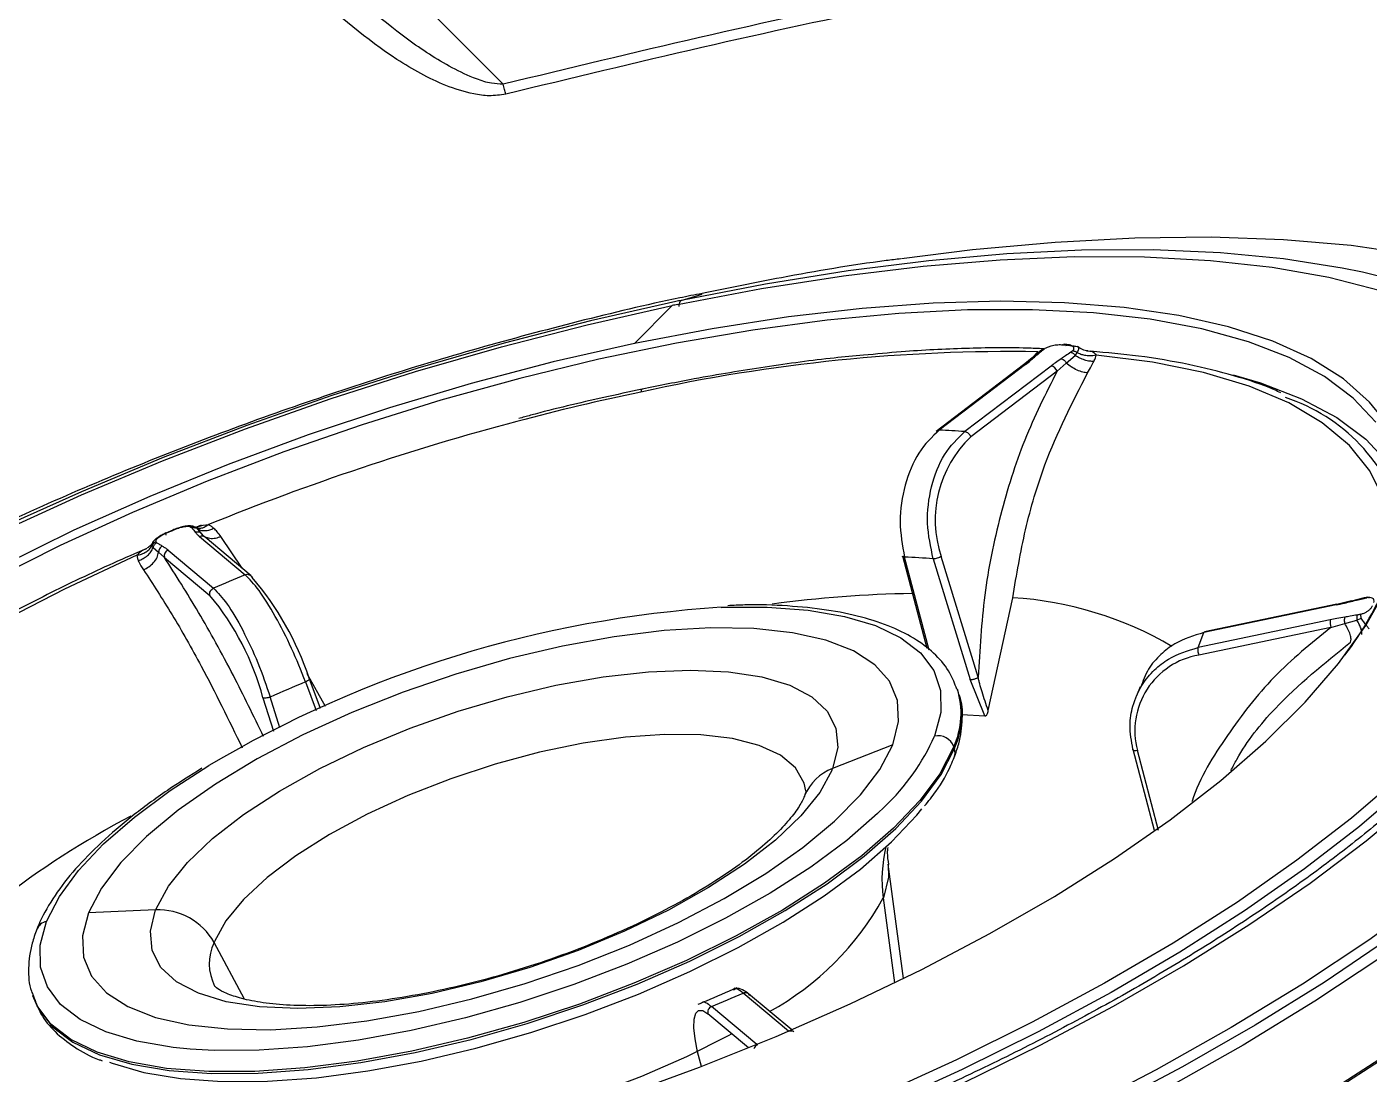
# Model space of a CAD drawing. Extents: x 400 to 501, y 484 to 634.
# Drawn here: x 446.09 to 448.803, y 542.278 to 544.394 of the extents above; entities that cross this region are included whole.
import ezdxf

# ---------------------------------------------------------------- set-up
doc = ezdxf.new("R2010")
doc.units = 0
doc.header["$MEASUREMENT"] = 0
doc.layers.add('DIM', color=3, linetype='Continuous')
doc.layers.add('GEOMETRY', color=3, linetype='Continuous', lineweight=25)

# ---------------------------------------------------------------- blocks, each defined once
blk = doc.blocks.new('2026 GRANDEE')
at = {"layer": 'GEOMETRY', "ltscale": 16}
for p, q in [((-3.3716, -52.5618), (-3.6658, -52.2676)), ((-3.0119, -52.9986), (-2.9696, -52.9859)), ((-3.0303, -53.009), (-3.1066, -53.0857)), ((-2.227, -53.088), (-2.2383, -53.0873)), ((-2.3025, -53.1148), (-2.3206, -53.1296)), ((-2.2866, -53.1012), (-2.3027, -53.115)), ((-2.291, -53.1022), (-2.2874, -53.1041)), ((-2.2829, -53.1), (-2.2887, -53.1052)), ((-2.2812, -53.0973), (-2.2866, -53.1013)), ((-2.2337, -53.1252), (-2.2159, -53.1096)), ((-2.2159, -53.1096), (-2.2118, -53.1043)), ((-2.1733, -53.1093), (-2.1798, -53.1106)), ((-2.32, -53.129), (-2.4965, -53.2631)), ((-2.3163, -53.1279), (-2.4907, -53.2605)), ((-2.2645, -53.1311), (-2.4388, -53.2637)), ((-2.2525, -53.1417), (-2.4268, -53.2743)), ((-2.2525, -53.1417), (-2.2337, -53.1252)), ((-4.0397, -53.4627), (-4.0536, -53.4686)), ((-3.9823, -53.453), (-3.9951, -53.4583)), ((-3.9897, -53.4598), (-3.994, -53.4567)), ((-3.985, -53.4655), (-3.9897, -53.4598)), ((-3.9873, -53.4583), (-3.9877, -53.4591)), ((-3.9809, -53.4704), (-3.985, -53.4655)), ((-3.9835, -53.4678), (-3.9845, -53.4659)), ((-3.9753, -53.4764), (-3.9836, -53.4677)), ((-4.0803, -53.4874), (-4.0814, -53.494)), ((-4.0814, -53.494), (-4.0792, -53.498)), ((-3.9853, -53.4758), (-3.8933, -53.5528)), ((-3.8813, -53.555), (-3.9742, -53.4772)), ((-3.8995, -53.5398), (-3.9421, -53.4758)), ((-4.0922, -53.4996), (-4.1171, -53.5107)), ((-4.0792, -53.498), (-4.0681, -53.5075)), ((-4.0681, -53.5075), (-4.0564, -53.5177)), ((-4.0564, -53.5177), (-3.9643, -53.5948)), ((-4.0491, -53.503), (-3.9571, -53.5801)), ((-2.565, -53.5149), (-2.5158, -53.7013)), ((-2.5111, -53.705), (-2.5607, -53.5172)), ((-2.5027, -53.5207), (-2.4281, -53.7648)), ((-2.4118, -53.76), (-2.4864, -53.5159)), ((-2.3914, -53.8269), (-2.3419, -53.5992)), ((-1.6315, -53.5995), (-1.6576, -53.6059)), ((-1.6241, -53.5981), (-1.6317, -53.5995)), ((-1.6883, -53.6138), (-1.9556, -53.6696)), ((-1.6872, -53.6126), (-1.9546, -53.6685)), ((-1.6573, -53.6058), (-1.6867, -53.6127)), ((-1.7002, -53.6441), (-1.9675, -53.6999)), ((-1.6988, -53.6593), (-1.6711, -53.6515)), ((-1.6711, -53.6515), (-1.6464, -53.6444)), ((-1.6464, -53.6444), (-1.6379, -53.6407)), ((-1.9675, -53.6999), (-1.9556, -53.6696)), ((-1.6988, -53.6593), (-1.9662, -53.7151)), ((-3.7311, -53.8193), (-3.7676, -53.7529)), ((-3.7408, -53.8233), (-3.7639, -53.7617)), ((-2.3981, -53.8381), (-2.4281, -53.7648)), ((-3.7711, -53.7693), (-3.7496, -53.8269)), ((-2.4522, -53.789), (-2.4534, -53.7852)), ((-2.4506, -53.794), (-2.4522, -53.789)), ((-2.0843, -53.7793), (-2.0916, -53.7972)), ((-3.8572, -53.8016), (-3.8359, -53.8692)), ((-3.8229, -53.8623), (-3.8426, -53.7998)), ((-2.445, -53.8353), (-2.3981, -53.8381)), ((-2.5846, -53.8965), (-2.7061, -53.9445)), ((-2.4611, -53.9004), (-2.4599, -53.9042)), ((-2.0992, -53.905), (-2.0563, -54.0686)), ((-2.0477, -54.0699), (-2.09, -53.9082)), ((-2.5629, -54.3689), (-2.5934, -54.1378)), ((-2.5801, -54.3772), (-2.6035, -54.2058)), ((-4.0743, -54.2302), (-4.2098, -54.2358)), ((-3.8945, -54.4101), (-3.9561, -54.2959)), ((-4.3226, -54.4026), (-4.3213, -54.4064)), ((-2.795, -54.4752), (-2.8869, -54.3982)), ((-2.7887, -54.4725), (-2.8763, -54.3993)), ((-2.8758, -54.5089), (-2.958, -54.4401)), ((-2.8592, -54.5021), (-2.9507, -54.4254))]:
    blk.add_line(p, q, dxfattribs=at)
at = {"layer": 'GEOMETRY', "ltscale": 16, "flags": 128}
for points in [[(-2.5668, -52.9138), (-2.4236, -52.896), (-2.2561, -52.8807), (-2.0949, -52.8721), (-1.9409, -52.8704), (-1.7951, -52.8754), (-1.6581, -52.8872), (-1.5309, -52.9058), (-1.414, -52.9309), (-1.3082, -52.9626), (-1.24, -52.9889)], [(-1.6352, -52.9416), (-1.6765, -52.9331), (-1.7946, -52.9144), (-1.9222, -52.9021), (-2.0585, -52.8964), (-2.2027, -52.8973), (-2.354, -52.9047), (-2.5115, -52.9187), (-2.6743, -52.939), (-2.8414, -52.9657), (-3.0119, -52.9986)], [(-3.0192, -53.0067), (-2.8499, -52.9745), (-2.6841, -52.9486), (-2.5229, -52.9292), (-2.3671, -52.9163), (-2.2179, -52.9101), (-2.076, -52.9106), (-1.9423, -52.9178), (-1.8178, -52.9316), (-1.703, -52.9519), (-1.5989, -52.9787), (-1.5059, -53.0118), (-1.4247, -53.0509), (-1.4161, -53.0558)], [(-3.8031, -55.0361), (-3.6302, -54.997), (-3.4561, -54.9521), (-3.2816, -54.9017), (-3.108, -54.8462), (-2.9361, -54.7858), (-2.767, -54.7209), (-2.6017, -54.6519), (-2.4412, -54.5793), (-2.2863, -54.5033), (-2.138, -54.4245), (-1.9972, -54.3433), (-1.8647, -54.2602), (-1.7412, -54.1758), (-1.6275, -54.0903), (-1.5242, -54.0045)], [(-1.5686, -52.9581), (-1.6352, -52.9416)], [(-3.0227, -53.0008), (-3.1956, -53.04), (-3.3698, -53.0849), (-3.5442, -53.1353), (-3.7179, -53.1908), (-3.8897, -53.2512), (-4.0588, -53.3161), (-4.2241, -53.3851), (-4.3847, -53.4577), (-4.5396, -53.5337), (-4.6878, -53.6125), (-4.8287, -53.6937), (-4.9612, -53.7767), (-5.0847, -53.8612), (-5.1984, -53.9466), (-5.3016, -54.0325), (-5.3938, -54.1182), (-5.4745, -54.2034), (-5.5379, -54.2807)], [(-1.5935, -53.2376), (-1.6209, -53.2041), (-1.6735, -53.1573), (-1.7389, -53.1161), (-1.8165, -53.0809), (-1.9059, -53.0518), (-2.0063, -53.029), (-2.117, -53.0128), (-2.2372, -53.0032), (-2.3662, -53.0003), (-2.5029, -53.0042), (-2.6463, -53.0147), (-2.7954, -53.0319), (-2.9492, -53.0557), (-3.1066, -53.0857)], [(-5.6098, -54.486), (-5.5972, -54.4511), (-5.5596, -54.3721), (-5.5088, -54.2908), (-5.4452, -54.2077), (-5.3692, -54.1233), (-5.2811, -54.0381), (-5.1816, -53.9528), (-5.0713, -53.8676), (-4.9509, -53.7833), (-4.821, -53.7004), (-4.6825, -53.6192), (-4.5363, -53.5404), (-4.3832, -53.4644), (-4.2242, -53.3917), (-4.0602, -53.3227), (-3.8923, -53.2579), (-3.7215, -53.1976), (-3.5488, -53.1423), (-3.3753, -53.0922), (-3.2021, -53.0477), (-3.0303, -53.009)], [(-1.6082, -53.2449), (-1.6538, -53.1958), (-1.7122, -53.1521), (-1.783, -53.1141), (-1.8656, -53.0821), (-1.9595, -53.0562), (-2.0641, -53.0367), (-2.1785, -53.0238), (-2.3019, -53.0175), (-2.4334, -53.0178), (-2.5722, -53.0248), (-2.7172, -53.0383), (-2.8673, -53.0584), (-3.0216, -53.0849), (-3.1788, -53.1175), (-3.3379, -53.1561), (-3.4976, -53.2003), (-3.657, -53.2499), (-3.8148, -53.3044), (-3.9698, -53.3636), (-4.1211, -53.4269), (-4.2674, -53.494), (-4.4078, -53.5643)], [(-3.1066, -53.0857), (-3.2708, -53.1229), (-3.4363, -53.1664), (-3.6018, -53.2156), (-3.7661, -53.2704), (-3.9279, -53.3302), (-4.0861, -53.3946), (-4.2393, -53.4631), (-4.3864, -53.5353), (-4.5263, -53.6104), (-4.658, -53.688), (-4.7804, -53.7675), (-4.8926, -53.8483), (-4.9937, -53.9298), (-5.0831, -54.0112), (-5.1599, -54.0921), (-5.2236, -54.1718), (-5.2738, -54.2497), (-5.31, -54.3252)], [(-1.5918, -53.5842), (-1.58, -53.5253), (-1.5794, -53.4601), (-1.5929, -53.399), (-1.6204, -53.3427), (-1.6616, -53.2914), (-1.7163, -53.2456), (-1.784, -53.2056), (-1.8642, -53.1717), (-1.9563, -53.1443), (-2.0596, -53.1234), (-2.1733, -53.1093)], [(-1.8964, -53.1491), (-1.841, -53.1654), (-1.7581, -53.1973), (-1.6871, -53.2353), (-1.6285, -53.279), (-1.5827, -53.3281), (-1.5538, -53.3744)], [(-3.0911, -53.178), (-3.0912, -53.178), (-3.0924, -53.1789), (-3.0932, -53.1809), (-3.0936, -53.1837)], [(-3.7745, -54.7841), (-3.6147, -54.748), (-3.4537, -54.706), (-3.2926, -54.6584), (-3.1326, -54.6056), (-2.9748, -54.548), (-2.8203, -54.4859), (-2.6703, -54.4199), (-2.5259, -54.3504), (-2.388, -54.2779), (-2.2578, -54.203), (-2.136, -54.1261), (-2.0237, -54.0478), (-1.9216, -53.9687), (-1.8304, -53.8894), (-1.7508, -53.8104), (-1.6834, -53.7323), (-1.6286, -53.6556), (-1.5869, -53.581), (-1.5586, -53.5089), (-1.5438, -53.4399), (-1.5426, -53.3745), (-1.5438, -53.3638)], [(-1.5756, -54.5192), (-1.7112, -54.6069), (-1.8553, -54.6929), (-2.0073, -54.7768), (-2.1663, -54.858), (-2.3314, -54.9362), (-2.5019, -55.0109), (-2.6768, -55.0817), (-2.8551, -55.1483), (-3.0359, -55.2103), (-3.2183, -55.2674), (-3.4012, -55.3192), (-3.5838, -55.3655), (-3.7649, -55.4061)], [(-3.7636, -55.4027), (-3.583, -55.3623), (-3.401, -55.3161), (-3.2186, -55.2645), (-3.0368, -55.2076), (-2.8565, -55.1457), (-2.6787, -55.0793), (-2.5044, -55.0087), (-2.3344, -54.9342), (-2.1697, -54.8563), (-2.0112, -54.7753), (-1.8597, -54.6917), (-1.716, -54.606), (-1.5809, -54.5185)], [(-4.112, -53.5134), (-4.2582, -53.5817), (-4.3981, -53.6532), (-4.5304, -53.7275), (-4.6541, -53.8038), (-4.7684, -53.8818), (-4.8723, -53.9607), (-4.9651, -54.0399), (-5.046, -54.1189), (-5.1144, -54.197), (-5.1698, -54.2736), (-5.2118, -54.3482)], [(-1.5824, -54.2885), (-1.7126, -54.3764), (-1.8518, -54.4629), (-1.9991, -54.5474), (-2.1539, -54.6296), (-2.3152, -54.7089), (-2.4822, -54.785), (-2.6541, -54.8574), (-2.8298, -54.9258), (-3.0085, -54.9898), (-3.1893, -55.049), (-3.3711, -55.1032), (-3.5529, -55.1521), (-3.7339, -55.1953), (-3.913, -55.2327), (-4.0893, -55.264), (-4.2618, -55.2892), (-4.4297, -55.308)], [(-0.9539, -53.5795), (-0.9932, -53.6636), (-1.046, -53.7501), (-1.1118, -53.8384), (-1.1904, -53.9282), (-1.2813, -54.0189), (-1.384, -54.1099), (-1.4978, -54.2009), (-1.6223, -54.2912), (-1.7567, -54.3804), (-1.9002, -54.4679), (-2.052, -54.5533), (-2.2113, -54.6361), (-2.3772, -54.7158), (-2.5488, -54.7921), (-2.725, -54.8644), (-2.905, -54.9323), (-3.0877, -54.9955), (-3.2721, -55.0537), (-3.4572, -55.1065), (-3.6418, -55.1535), (-3.8251, -55.1946)], [(-0.9214, -53.6066), (-0.9611, -53.6915), (-1.0143, -53.7787), (-1.0807, -53.8679), (-1.16, -53.9585), (-1.2517, -54.05), (-1.3553, -54.1419), (-1.4703, -54.2336), (-1.5959, -54.3248), (-1.7314, -54.4147), (-1.8762, -54.5031), (-2.0294, -54.5892), (-2.1902, -54.6728), (-2.3576, -54.7533), (-2.5307, -54.8302), (-2.7086, -54.9031), (-2.8902, -54.9717), (-3.0745, -55.0355), (-3.2606, -55.0942), (-3.4473, -55.1474), (-3.6336, -55.1949), (-3.8185, -55.2364)], [(-2.931, -53.6187), (-2.9292, -53.6186), (-2.8383, -53.6182), (-2.7556, -53.6243), (-2.6823, -53.6369), (-2.6193, -53.6557), (-2.5678, -53.6805), (-2.5283, -53.7109), (-2.5015, -53.7465), (-2.4877, -53.7867), (-2.4872, -53.8311), (-2.5, -53.8788)], [(-1.6883, -53.6138), (-1.6878, -53.613), (-1.6873, -53.6126), (-1.6867, -53.6127)], [(-1.262, -53.6414), (-1.312, -53.7212), (-1.376, -53.8048), (-1.4525, -53.8897), (-1.5411, -53.9754), (-1.6412, -54.0613), (-1.7521, -54.1469), (-1.8733, -54.2317), (-2.004, -54.3152), (-2.1433, -54.3968), (-2.2904, -54.4761), (-2.4445, -54.5526), (-2.6045, -54.6257), (-2.7694, -54.6951), (-2.9384, -54.7603), (-3.1102, -54.821), (-3.2839, -54.8767), (-3.4585, -54.9271), (-3.6327, -54.9719), (-3.8056, -55.0108)], [(-2.5846, -53.8965), (-2.5726, -53.8497), (-2.5747, -53.8067), (-2.5909, -53.7681), (-2.6209, -53.7346), (-2.6641, -53.7068), (-2.7199, -53.6851), (-2.7873, -53.67), (-2.8652, -53.6616), (-2.9521, -53.6602), (-3.0467, -53.6657), (-3.1472, -53.678), (-3.252, -53.697), (-3.3593, -53.7223), (-3.4673, -53.7535), (-3.5741, -53.79), (-3.6778, -53.8313), (-3.7767, -53.8766), (-3.8692, -53.9251), (-3.9535, -53.976), (-4.0284, -54.0285), (-4.0924, -54.0816), (-4.1446, -54.1345), (-4.1839, -54.1862), (-4.2098, -54.2358)], [(-4.0733, -54.2277), (-4.0483, -54.1821), (-4.0099, -54.1344), (-3.959, -54.0859), (-3.8966, -54.0373), (-3.8239, -53.9898), (-3.7424, -53.9443), (-3.6538, -53.9016), (-3.5598, -53.8627), (-3.4625, -53.8284), (-3.3636, -53.7993), (-3.2653, -53.7761), (-3.1695, -53.7591), (-3.0782, -53.7488), (-2.9932, -53.7454), (-2.9163, -53.7488), (-2.8489, -53.7592), (-2.7925, -53.7762), (-2.7482, -53.7995), (-2.717, -53.8286), (-2.6993, -53.863), (-2.6957, -53.9019), (-2.7061, -53.9445)], [(-1.356, -53.7424), (-1.3937, -53.7898), (-1.4698, -53.8741), (-1.5578, -53.9593), (-1.6573, -54.0447), (-1.7676, -54.1298), (-1.888, -54.2141), (-2.0179, -54.297), (-2.1564, -54.3782), (-2.3026, -54.457), (-2.4557, -54.533), (-2.6147, -54.6057), (-2.7787, -54.6747), (-2.9466, -54.7395), (-3.1174, -54.7998), (-3.2901, -54.8551), (-3.4636, -54.9052), (-3.6368, -54.9497), (-3.8086, -54.9884)], [(-2.7599, -53.9892), (-2.7634, -53.9741), (-2.781, -53.9433), (-2.8115, -53.9177), (-2.8542, -53.8977), (-2.9082, -53.8838), (-2.9722, -53.8763), (-3.045, -53.8754), (-3.1248, -53.8811), (-3.2099, -53.8932), (-3.2984, -53.9116), (-3.3883, -53.9357), (-3.4776, -53.965), (-3.5644, -53.999), (-3.6466, -54.0368), (-3.7226, -54.0776), (-3.7905, -54.1205), (-3.8489, -54.1646), (-3.8965, -54.2088), (-3.9322, -54.2522), (-3.9553, -54.2938)], [(-2.4622, -53.9029), (-2.4895, -53.9551), (-2.5298, -54.0093), (-2.5827, -54.0647), (-2.6472, -54.1206), (-2.7225, -54.176), (-2.8075, -54.2303), (-2.9008, -54.2826), (-3.0013, -54.3321), (-3.1074, -54.3782), (-3.2176, -54.4202), (-3.3302, -54.4574), (-3.4437, -54.4893), (-3.5564, -54.5155), (-3.6666, -54.5356), (-3.7728, -54.5492), (-3.8734, -54.5563), (-3.9669, -54.5566), (-4.052, -54.5502), (-4.1275, -54.5372), (-4.1922, -54.5177), (-4.2453, -54.4921), (-4.2859, -54.4607), (-4.3135, -54.4239), (-4.3222, -54.4038)], [(-4.2098, -54.2358), (-4.2218, -54.2825), (-4.2197, -54.3255), (-4.2035, -54.3641), (-4.1735, -54.3976), (-4.1303, -54.4254), (-4.0745, -54.4471), (-4.0071, -54.4623), (-3.9292, -54.4706), (-3.8423, -54.4721), (-3.7477, -54.4666), (-3.6472, -54.4543), (-3.5423, -54.4353), (-3.435, -54.41), (-3.3271, -54.3788), (-3.2203, -54.3422), (-3.1166, -54.301), (-3.0177, -54.2557), (-2.9252, -54.2072), (-2.8409, -54.1563), (-2.766, -54.1038), (-2.702, -54.0507), (-2.6498, -53.9978), (-2.6105, -53.9461), (-2.5846, -53.8965)], [(-4.3213, -54.4064), (-4.3111, -54.4298), (-4.2829, -54.4662), (-4.2416, -54.4974), (-4.1879, -54.5227), (-4.1226, -54.5418), (-4.0466, -54.5545), (-3.961, -54.5606), (-3.8671, -54.5599), (-3.7662, -54.5525), (-3.6598, -54.5385), (-3.5494, -54.5182), (-3.4366, -54.4917), (-3.3232, -54.4594), (-3.2106, -54.422), (-3.1007, -54.3798), (-2.9948, -54.3335), (-2.8947, -54.2838), (-2.8017, -54.2314), (-2.7172, -54.1771), (-2.6424, -54.1216), (-2.5785, -54.0658), (-2.5263, -54.0104), (-2.4865, -53.9563), (-2.4599, -53.9042)], [(-4.2944, -54.2534), (-4.2685, -54.203), (-4.23, -54.1505), (-4.1793, -54.0968), (-4.1171, -54.0426), (-4.0445, -53.9888), (-3.9664, -53.9384)], [(-2.7071, -53.947), (-2.7321, -53.9927), (-2.7704, -54.0403), (-2.8214, -54.0889), (-2.8838, -54.1374), (-2.9565, -54.1849), (-3.0379, -54.2305), (-3.1266, -54.2731), (-3.2205, -54.312), (-3.3179, -54.3463), (-3.4167, -54.3754), (-3.5151, -54.3987), (-3.6108, -54.4156), (-3.7021, -54.4259), (-3.7871, -54.4294), (-3.8641, -54.4259), (-3.9314, -54.4155), (-3.9878, -54.3985), (-4.0321, -54.3753), (-4.0634, -54.3461), (-4.081, -54.3118), (-4.0847, -54.2729), (-4.0743, -54.2302)], [(-4.1672, -54.5378), (-4.162, -54.5398), (-4.098, -54.5585), (-4.0237, -54.5709), (-3.9399, -54.5768), (-3.848, -54.5762), (-3.7493, -54.569), (-3.6452, -54.5553), (-3.5372, -54.5354), (-3.4269, -54.5094), (-3.3159, -54.4779), (-3.2058, -54.4413), (-3.0981, -54.4), (-2.9946, -54.3547), (-2.8966, -54.3061), (-2.8056, -54.2548), (-2.723, -54.2017), (-2.6498, -54.1474), (-2.5872, -54.0927), (-2.5361, -54.0385), (-2.5259, -54.026)], [(-2.601, -54.0217), (-2.6151, -54.0355), (-2.6772, -54.0897), (-2.7498, -54.1435), (-2.8319, -54.1962), (-2.9222, -54.247), (-3.0194, -54.2951), (-3.1221, -54.34), (-3.2289, -54.3808), (-3.3381, -54.417), (-3.4481, -54.4481), (-3.5575, -54.4737), (-3.6644, -54.4933), (-3.7675, -54.5067), (-3.8652, -54.5136), (-3.9561, -54.5141), (-4.0044, -54.5114)], [(-2.5934, -54.138), (-2.593, -54.1639), (-2.6035, -54.2058)], [(-4.0044, -54.5114), (-4.0388, -54.5079), (-4.1121, -54.4954), (-4.175, -54.4766), (-4.2266, -54.4518), (-4.2661, -54.4214), (-4.2929, -54.3858), (-4.3067, -54.3455), (-4.3072, -54.3012), (-4.2944, -54.2534)], [(-2.9712, -54.5463), (-2.9788, -54.5167), (-2.9839, -54.4903), (-2.9863, -54.4681), (-2.9858, -54.4508), (-2.9826, -54.439), (-2.9768, -54.4332), (-2.9685, -54.4336), (-2.958, -54.4401)], [(-2.9096, -54.4804), (-2.9168, -54.4843), (-3.0016, -54.5272), (-3.092, -54.5667), (-3.1863, -54.6023), (-3.2828, -54.6331), (-3.3797, -54.6588), (-3.4752, -54.6787), (-3.5674, -54.6926), (-3.6547, -54.7), (-3.7355, -54.701), (-3.8081, -54.6955), (-3.8714, -54.6836), (-3.9241, -54.6656), (-3.9652, -54.6416), (-3.994, -54.6123), (-4.0001, -54.6027)]]:
    blk.add_lwpolyline(points, dxfattribs=at)
at = {"layer": 'GEOMETRY', "ltscale": 16}
for centre, radius, start, end in [((-1.8941, -58.4511), 5.5594, 101.676, 101.7924), ((-1.8364, -58.6289), 5.7517, 101.79258, 101.90326), ((-2.3439, -56.5744), 3.4726, 89.1283, 102.4689), ((-2.3168, -53.1333), 0.00542, 84.582, 126.1385), ((-2.2674, -53.1464), 0.0156, 17.4158, 79.2806), ((-2.0962, -57.9491), 4.8686, 101.8213, 104.8492), ((-1.9049, -53.5424), 0.3658, 15.4659, 71.8487), ((-2.0231, -58.2261), 5.1551, 104.8464, 112.1554), ((-2.2682, -53.4416), 0.2305, 133.481, 198.814), ((-2.5636, -54.9061), 1.6472, 85.6564, 87.4628), ((-3.9808, -53.4854), 0.0106, 51.2194, 114.6824), ((-4.0443, -53.5145), 0.0125, 112.6209, 194.695), ((-2.6181, -54.954), 1.438, 85.3974, 87.7143), ((-2.3834, -57.1801), 3.929, 112.5997, 113.6114), ((-4.3318, -53.9497), 0.5982, 18.3102, 40.8443), ((-2.2758, -53.2657), 0.7542, 323.378, 336.824), ((-4.3789, -53.9406), 0.5399, 14.9253, 39.8345), ((-2.4999, -56.0685), 2.4782, 91.0429, 97.6058), ((-2.3874, -54.3229), 0.7251, 59.5789, 86.4036), ((-2.7822, -55.9369), 2.323, 93.673, 120.648), ((-1.672, -53.6492), 0.0286, 169.6739, 200.5953), ((-1.9396, -53.8684), 0.1556, 99.8417, 194.7856), ((-2.4606, -56.9403), 3.431, 112.4546, 113.7519), ((-2.6104, -53.8326), 0.164, 335.5677, 17.2133), ((-2.6092, -53.836), 0.164, 336.4273, 14.8288), ((-2.9107, -53.6955), 0.4498, 313.5206, 335.9489), ((-2.4931, -53.9121), 0.034, 20.1527, 101.6961), ((-2.7042, -53.8048), 0.2612, 337.9348, 338.5325), ((-2.6979, -53.8106), 0.2557, 338.5324, 339.1715), ((-2.4843, -53.9126), 0.0258, 338.7996, 18.9319), ((-2.6711, -54.0371), 0.099, 110.6992, 157.3951), ((-2.8861, -53.8738), 0.1934, 337.7532, 338.5318), ((-3.2633, -55.6714), 1.8444, 117.8332, 137.7502), ((-2.3336, -54.1681), 0.2726, 166.0621, 187.952), ((-3.8943, -54.301), 0.1934, 157.7532, 158.5318), ((-3.1152, -53.9233), 0.5845, 298.8409, 331.0904), ((-4.2895, -54.2802), 0.0272, 100.4763, 157.3656), ((-4.0687, -54.3593), 0.1293, 29.4002, 92.4486), ((-3.866, -54.3387), 0.0998, 154.5978, 206.9566), ((-3.7999, -54.3573), 0.1679, 157.7532, 158.5318), ((-4.4606, -50.7984), 3.9288, 292.6015, 293.6132), ((-2.7898, -54.4855), 0.0107, 59.0543, 114.4029), ((-2.8529, -54.5148), 0.0129, 113.3811, 160.6436)]:
    blk.add_arc(centre, radius, start, end, dxfattribs=at)
for points, knots in [([(-1.7745, -52.2498), (-2.0427, -52.29), (-2.5797, -52.3703), (-3.1074, -52.4979), (-3.3716, -52.5618)], [0, 0, 0, 0, 0.499343, 1, 1, 1, 1]), ([(-1.7717, -52.2705), (-2.0395, -52.3105), (-2.5757, -52.3907), (-3.1027, -52.5181), (-3.3665, -52.5819)], [0, 0, 0, 0, 0.499336, 1, 1, 1, 1]), ([(-3.3716, -52.5618), (-3.3797, -52.5615), (-3.3982, -52.5606), (-3.4332, -52.5491), (-3.4913, -52.5218), (-3.596, -52.4521), (-3.6768, -52.3805), (-3.7308, -52.3326)], [0, 0, 0, 0, 0.054959, 0.126933, 0.252866, 0.501062, 1, 1, 1, 1]), ([(-3.3665, -52.5819), (-3.3777, -52.5835), (-3.3995, -52.5867), (-3.4408, -52.5805), (-3.5053, -52.5599), (-3.6193, -52.496), (-3.7044, -52.4228), (-3.7608, -52.3743)], [0, 0, 0, 0, 0.072252, 0.140331, 0.269331, 0.515846, 1, 1, 1, 1]), ([(-3.3665, -52.5819), (-3.3673, -52.5787), (-3.369, -52.5722), (-3.3708, -52.5653), (-3.3716, -52.5618)], [0, 0, 0, 0, 0.5, 1, 1, 1, 1]), ([(-2.5679, -52.9145), (-2.5778, -52.9157), (-2.6579, -52.9255), (-2.7921, -52.9483), (-2.9164, -52.9737), (-2.9699, -52.9846)], [0, 0, 0, 0, 0.074605, 0.60225, 1, 1, 1, 1]), ([(-2.9699, -52.9845), (-2.9849, -52.9875), (-3.0681, -53.0038), (-3.2192, -53.0404), (-3.4218, -53.0942), (-3.6219, -53.1547), (-3.8196, -53.221), (-4.015, -53.2934), (-4.2084, -53.3719), (-4.3997, -53.457), (-4.5793, -53.5434), (-4.6924, -53.6043), (-4.7445, -53.6324)], [0, 0, 0, 0, 0.024401, 0.135569, 0.245389, 0.354391, 0.463089, 0.571962, 0.681385, 0.791898, 0.90409, 1, 1, 1, 1]), ([(-2.2427, -53.0887), (-2.2463, -53.0886), (-2.2528, -53.0885), (-2.2635, -53.0905), (-2.2723, -53.0935), (-2.2764, -53.0958), (-2.2783, -53.0968)], [0, 0, 0, 0, 0.334675, 0.6238044, 0.8222755, 1, 1, 1, 1]), ([(-2.2427, -53.0887), (-2.242, -53.0882), (-2.2405, -53.0873), (-2.238, -53.0872), (-2.2356, -53.0881), (-2.2343, -53.0896), (-2.2337, -53.0903)], [0, 0, 0, 0, 0.244113, 0.5, 0.755888, 1, 1, 1, 1]), ([(-2.2314, -53.0893), (-2.2336, -53.0892), (-2.2373, -53.089), (-2.2411, -53.0888), (-2.2427, -53.0887)], [0, 0, 0, 0, 0.56, 1, 1, 1, 1]), ([(-2.2314, -53.0893), (-2.2307, -53.0889), (-2.2291, -53.0879), (-2.2266, -53.0879), (-2.2242, -53.0888), (-2.2229, -53.0903), (-2.2223, -53.091)], [0, 0, 0, 0, 0.244112, 0.5, 0.755888, 1, 1, 1, 1]), ([(-2.6435, -53.1095), (-2.6631, -53.1112), (-2.7275, -53.1169), (-2.8418, -53.1326), (-2.9718, -53.1539), (-3.0558, -53.1709), (-3.0911, -53.178)], [0, 0, 0, 0, 0.138359, 0.454691, 0.770902, 1, 1, 1, 1]), ([(-2.2792, -53.0965), (-2.2906, -53.0959), (-2.3408, -53.0934), (-2.4369, -53.0952), (-2.547, -53.1), (-2.6179, -53.107), (-2.6435, -53.1095)], [0, 0, 0, 0, 0.103815, 0.453704, 0.803336, 1, 1, 1, 1]), ([(-2.3163, -53.1279), (-2.3127, -53.1252), (-2.3063, -53.1202), (-2.3005, -53.1153), (-2.298, -53.1131)], [0, 0, 0, 0, 0.559967, 1, 1, 1, 1]), ([(-2.291, -53.1022), (-2.2933, -53.1044), (-2.2974, -53.1083), (-2.3007, -53.1125), (-2.3022, -53.1143)], [0, 0, 0, 0, 0.560348, 1, 1, 1, 1]), ([(-2.298, -53.1131), (-2.2951, -53.1106), (-2.29, -53.1062), (-2.2847, -53.1018), (-2.2824, -53.0998)], [0, 0, 0, 0, 0.559999, 1, 1, 1, 1]), ([(-2.2824, -53.0998), (-2.2817, -53.0993), (-2.2805, -53.0983), (-2.2789, -53.0973), (-2.2783, -53.0968)], [0, 0, 0, 0, 0.559811, 1, 1, 1, 1]), ([(-2.2783, -53.0968), (-2.2789, -53.0968), (-2.28, -53.0967), (-2.2808, -53.0972), (-2.2812, -53.0974)], [0, 0, 0, 0, 0.566675, 1, 1, 1, 1]), ([(-2.2439, -53.1164), (-2.2479, -53.1191), (-2.255, -53.124), (-2.2616, -53.1289), (-2.2645, -53.1311)], [0, 0, 0, 0, 0.559967, 1, 1, 1, 1]), ([(-2.2248, -53.1033), (-2.2283, -53.1057), (-2.2346, -53.1101), (-2.2411, -53.1144), (-2.2439, -53.1164)], [0, 0, 0, 0, 0.559999, 1, 1, 1, 1]), ([(-2.2439, -53.1164), (-2.243, -53.1166), (-2.2412, -53.117), (-2.2383, -53.1191), (-2.2356, -53.1218), (-2.2343, -53.1241), (-2.2337, -53.1252)], [0, 0, 0, 0, 0.243098, 0.5, 0.756901, 1, 1, 1, 1]), ([(-2.221, -53.1003), (-2.2202, -53.0993), (-2.2184, -53.0973), (-2.218, -53.0946), (-2.2196, -53.092), (-2.2241, -53.0901), (-2.2289, -53.0896), (-2.2314, -53.0893)], [0, 0, 0, 0, 0.149104, 0.31184, 0.493438, 0.7318, 1, 1, 1, 1]), ([(-2.221, -53.1003), (-2.2216, -53.1008), (-2.2228, -53.1018), (-2.2242, -53.1028), (-2.2248, -53.1033)], [0, 0, 0, 0, 0.559812, 1, 1, 1, 1]), ([(-2.2248, -53.1033), (-2.224, -53.1034), (-2.2226, -53.1037), (-2.2202, -53.1051), (-2.2178, -53.1071), (-2.2165, -53.1087), (-2.2159, -53.1096)], [0, 0, 0, 0, 0.2454476, 0.4999999, 0.7545523, 1, 1, 1, 1]), ([(-2.2118, -53.1043), (-2.2104, -53.1016), (-2.2077, -53.0963), (-2.2085, -53.093), (-2.2136, -53.0915), (-2.2195, -53.0911), (-2.2223, -53.091)], [0, 0, 0, 0, 0.270054, 0.529462, 0.773393, 1, 1, 1, 1]), ([(-2.221, -53.1003), (-2.2202, -53.1003), (-2.2187, -53.1004), (-2.2163, -53.1012), (-2.2139, -53.1024), (-2.2125, -53.1037), (-2.2118, -53.1043)], [0, 0, 0, 0, 0.246536, 0.5, 0.753464, 1, 1, 1, 1]), ([(-2.178, -53.1217), (-2.1809, -53.1217), (-2.1866, -53.1218), (-2.1966, -53.1194), (-2.2068, -53.1154), (-2.2129, -53.1115), (-2.2159, -53.1096)], [0, 0, 0, 0, 0.240387, 0.493353, 0.749833, 1, 1, 1, 1]), ([(-2.1798, -53.1106), (-2.1824, -53.1107), (-2.1877, -53.1111), (-2.1961, -53.11), (-2.2044, -53.1078), (-2.2094, -53.1054), (-2.2118, -53.1043)], [0, 0, 0, 0, 0.247677, 0.500776, 0.753474, 1, 1, 1, 1]), ([(-2.19, -53.1006), (-2.1937, -53.1), (-2.2011, -53.0988), (-2.2078, -53.0941), (-2.2112, -53.0917)], [0, 0, 0, 0, 0.486722, 1, 1, 1, 1]), ([(-2.1931, -53.1004), (-2.1885, -53.1006), (-2.1801, -53.1008), (-2.1754, -53.1066), (-2.1733, -53.1093)], [0, 0, 0, 0, 0.545908, 1, 1, 1, 1]), ([(-1.8004, -53.1855), (-1.8046, -53.1834), (-1.8326, -53.1699), (-1.8943, -53.1502), (-1.9855, -53.1272), (-2.0822, -53.1105), (-2.1519, -53.1043), (-2.1846, -53.1014)], [0, 0, 0, 0, 0.043577, 0.289466, 0.535733, 0.781916, 1, 1, 1, 1]), ([(-2.178, -53.1217), (-2.1769, -53.1193), (-2.1749, -53.1151), (-2.1738, -53.1111), (-2.1733, -53.1093)], [0, 0, 0, 0, 0.558934, 1, 1, 1, 1]), ([(-2.2525, -53.1417), (-2.2753, -53.1872), (-2.3211, -53.2781), (-2.3693, -53.4318), (-2.4023, -53.5934), (-2.4086, -53.7045), (-2.4118, -53.76)], [0, 0, 0, 0, 0.249991, 0.5, 0.750009, 1, 1, 1, 1]), ([(-2.1907, -53.1449), (-2.1938, -53.1446), (-2.2003, -53.1439), (-2.212, -53.1396), (-2.2239, -53.1333), (-2.2304, -53.1279), (-2.2337, -53.1252)], [0, 0, 0, 0, 0.2334485, 0.486591, 0.7469972, 1, 1, 1, 1]), ([(-2.1907, -53.1449), (-2.1882, -53.1405), (-2.1837, -53.1327), (-2.1798, -53.1251), (-2.178, -53.1217)], [0, 0, 0, 0, 0.5610701, 1, 1, 1, 1]), ([(-2.3419, -53.5992), (-2.3342, -53.5531), (-2.3187, -53.4609), (-2.272, -53.3039), (-2.2215, -53.2052), (-2.1907, -53.1449)], [0, 0, 0, 0, 0.280163, 0.56032, 1, 1, 1, 1]), ([(-3.0911, -53.178), (-3.1169, -53.1835), (-3.1915, -53.1996), (-3.2748, -53.2191), (-3.3322, -53.235), (-3.3401, -53.2372)], [0, 0, 0, 0, 0.312201, 0.905758, 1, 1, 1, 1]), ([(-2.4907, -53.2605), (-2.5052, -53.2746), (-2.5344, -53.3029), (-2.562, -53.3704), (-2.5735, -53.446), (-2.565, -53.4935), (-2.5607, -53.5172)], [0, 0, 0, 0, 0.2495612, 0.4999646, 0.7503844, 1, 1, 1, 1]), ([(-2.5027, -53.5207), (-2.5078, -53.4969), (-2.5181, -53.4494), (-2.5086, -53.3736), (-2.4825, -53.3061), (-2.4534, -53.2778), (-2.4388, -53.2637)], [0, 0, 0, 0, 0.249605, 0.500027, 0.750009, 1, 1, 1, 1]), ([(-1.1738, -53.4239), (-1.1736, -53.4291), (-1.1727, -53.4545), (-1.1826, -53.5042), (-1.204, -53.5725), (-1.2377, -53.6438), (-1.2824, -53.7172), (-1.3382, -53.7927), (-1.4049, -53.8698), (-1.4822, -53.9481), (-1.5698, -54.0271), (-1.6672, -54.1064), (-1.774, -54.1856), (-1.8895, -54.264), (-2.0133, -54.3414), (-2.1445, -54.4172), (-2.2825, -54.491), (-2.4266, -54.5624), (-2.5759, -54.631), (-2.7297, -54.6965), (-2.8872, -54.7584), (-3.0474, -54.8164), (-3.2096, -54.8703), (-3.3728, -54.9198), (-3.5362, -54.9644), (-3.6819, -55.0002), (-3.7723, -55.0196), (-3.8091, -55.0275)], [0, 0, 0, 0, 0.010868, 0.053992, 0.096256, 0.137976, 0.179441, 0.220825, 0.262208, 0.303632, 0.345114, 0.386657, 0.428258, 0.469908, 0.511599, 0.553325, 0.59508, 0.636857, 0.678651, 0.72046, 0.762278, 0.804103, 0.845932, 0.887762, 0.929589, 0.97141, 1, 1, 1, 1]), ([(-4.0534, -53.4685), (-4.0561, -53.4699), (-4.0617, -53.4726), (-4.0696, -53.4775), (-4.0766, -53.4825), (-4.0792, -53.4859), (-4.0805, -53.4877)], [0, 0, 0, 0, 0.23069, 0.470317, 0.727053, 1, 1, 1, 1]), ([(-4.0522, -53.4689), (-4.0562, -53.4707), (-4.0636, -53.4742), (-4.0711, -53.4795), (-4.0744, -53.4837), (-4.074, -53.4856), (-4.0738, -53.4865)], [0, 0, 0, 0, 0.334065, 0.623003, 0.82172, 1, 1, 1, 1]), ([(-4.0522, -53.4689), (-4.0526, -53.4687), (-4.0533, -53.4682), (-4.0539, -53.4688), (-4.054, -53.4703), (-4.0537, -53.4719), (-4.0536, -53.4727)], [0, 0, 0, 0, 0.244154, 0.5, 0.755847, 1, 1, 1, 1]), ([(-4.0383, -53.463), (-4.0409, -53.4641), (-4.0455, -53.4661), (-4.0502, -53.468), (-4.0522, -53.4689)], [0, 0, 0, 0, 0.56, 1, 1, 1, 1]), ([(-3.9967, -53.4556), (-3.9998, -53.4548), (-4.0058, -53.4534), (-4.0174, -53.4553), (-4.0291, -53.4585), (-4.0362, -53.4613), (-4.0397, -53.4627)], [0, 0, 0, 0, 0.271927, 0.528428, 0.769786, 1, 1, 1, 1]), ([(-4.0034, -53.4564), (-4.0045, -53.4561), (-4.0068, -53.4554), (-4.0123, -53.4555), (-4.0195, -53.4565), (-4.0286, -53.4591), (-4.035, -53.4616), (-4.0383, -53.463)], [0, 0, 0, 0, 0.149129, 0.311888, 0.493495, 0.731833, 1, 1, 1, 1]), ([(-4.0034, -53.4564), (-4.0026, -53.4561), (-4.001, -53.4555), (-3.9985, -53.4552), (-3.9961, -53.4556), (-3.9947, -53.4563), (-3.994, -53.4567)], [0, 0, 0, 0, 0.246536, 0.5, 0.753464, 1, 1, 1, 1]), ([(-4.0034, -53.4564), (-4.0029, -53.4567), (-4.0019, -53.4572), (-4.0013, -53.4578), (-4.0011, -53.4581)], [0, 0, 0, 0, 0.559809, 1, 1, 1, 1]), ([(-4.0011, -53.4581), (-4.0001, -53.4578), (-3.9981, -53.4572), (-3.995, -53.4573), (-3.992, -53.4581), (-3.9905, -53.4592), (-3.9897, -53.4598)], [0, 0, 0, 0, 0.245439, 0.5, 0.754561, 1, 1, 1, 1]), ([(-4.0011, -53.4581), (-3.9997, -53.4597), (-3.9974, -53.4625), (-3.9951, -53.4654), (-3.9941, -53.4667)], [0, 0, 0, 0, 0.559999, 1, 1, 1, 1]), ([(-3.9952, -53.4581), (-3.9929, -53.4571), (-3.9839, -53.453), (-3.9743, -53.4522), (-3.9672, -53.4516)], [0, 0, 0, 0, 0.250397, 1, 1, 1, 1]), ([(-3.9941, -53.4667), (-3.9929, -53.4663), (-3.9904, -53.4656), (-3.9866, -53.4661), (-3.9832, -53.4676), (-3.9817, -53.4695), (-3.9809, -53.4704)], [0, 0, 0, 0, 0.243098, 0.5, 0.756901, 1, 1, 1, 1]), ([(-3.9941, -53.4667), (-3.9926, -53.4684), (-3.99, -53.4716), (-3.9867, -53.4746), (-3.9853, -53.4758)], [0, 0, 0, 0, 0.559967, 1, 1, 1, 1]), ([(-3.9672, -53.4516), (-3.9695, -53.4533), (-3.9742, -53.4568), (-3.9815, -53.4593), (-3.9884, -53.4596), (-3.9922, -53.4577), (-3.994, -53.4567)], [0, 0, 0, 0, 0.241836, 0.494721, 0.750383, 1, 1, 1, 1]), ([(-3.9565, -53.4592), (-3.9594, -53.4606), (-3.9655, -53.4635), (-3.9747, -53.4648), (-3.9832, -53.4639), (-3.9876, -53.4612), (-3.9897, -53.4598)], [0, 0, 0, 0, 0.240366, 0.493338, 0.749832, 1, 1, 1, 1]), ([(-3.9565, -53.4592), (-3.9582, -53.4576), (-3.9614, -53.4548), (-3.9654, -53.4526), (-3.9672, -53.4516)], [0, 0, 0, 0, 0.5589501, 1, 1, 1, 1]), ([(-3.9421, -53.4758), (-3.9446, -53.4726), (-3.9491, -53.4668), (-3.9542, -53.4615), (-3.9565, -53.4592)], [0, 0, 0, 0, 0.559261, 1, 1, 1, 1]), ([(-4.112, -53.5134), (-4.1088, -53.5127), (-4.1021, -53.5114), (-4.0933, -53.507), (-4.0859, -53.5012), (-4.0829, -53.4963), (-4.0814, -53.494)], [0, 0, 0, 0, 0.241837, 0.494726, 0.750389, 1, 1, 1, 1]), ([(-4.0785, -53.4849), (-4.0803, -53.4882), (-4.0838, -53.4945), (-4.0889, -53.4973), (-4.0913, -53.4987)], [0, 0, 0, 0, 0.526157, 1, 1, 1, 1]), ([(-4.0738, -53.4865), (-4.0748, -53.4869), (-4.0767, -53.4878), (-4.0795, -53.4902), (-4.0807, -53.4925), (-4.0814, -53.494)], [0, 0, 0, 0, 0.27723, 0.562127, 1, 1, 1, 1]), ([(-4.072, -53.4884), (-4.0728, -53.4889), (-4.0746, -53.4899), (-4.0768, -53.4922), (-4.0785, -53.495), (-4.079, -53.497), (-4.0792, -53.498)], [0, 0, 0, 0, 0.245425, 0.5, 0.754575, 1, 1, 1, 1]), ([(-4.072, -53.4884), (-4.0724, -53.4881), (-4.0732, -53.4875), (-4.0736, -53.4868), (-4.0738, -53.4865)], [0, 0, 0, 0, 0.559805, 1, 1, 1, 1]), ([(-4.0608, -53.495), (-4.0629, -53.4938), (-4.0667, -53.4916), (-4.0703, -53.4894), (-4.072, -53.4884)], [0, 0, 0, 0, 0.559999, 1, 1, 1, 1]), ([(-4.0608, -53.495), (-4.0618, -53.4957), (-4.064, -53.4969), (-4.0664, -53.5001), (-4.068, -53.5038), (-4.068, -53.5063), (-4.0681, -53.5075)], [0, 0, 0, 0, 0.2430983, 0.4999999, 0.7569015, 1, 1, 1, 1]), ([(-4.0491, -53.503), (-4.0511, -53.5014), (-4.0547, -53.4986), (-4.0589, -53.4961), (-4.0608, -53.495)], [0, 0, 0, 0, 0.559967, 1, 1, 1, 1]), ([(-3.9742, -53.4767), (-3.9743, -53.4767), (-3.9774, -53.4756), (-3.9792, -53.473), (-3.9809, -53.4704)], [0, 0, 0, 0, 0.002107, 1, 1, 1, 1]), ([(-3.9421, -53.4758), (-3.9458, -53.4772), (-3.9534, -53.48), (-3.965, -53.4805), (-3.9711, -53.478), (-3.9742, -53.4767)], [0, 0, 0, 0, 0.312715, 0.651838, 1, 1, 1, 1]), ([(-4.1171, -53.5107), (-4.1398, -53.5207), (-4.2087, -53.5511), (-4.3187, -53.6051), (-4.4461, -53.6721), (-4.5667, -53.7414), (-4.68, -53.8125), (-4.7853, -53.885), (-4.8819, -53.9583), (-4.9692, -54.0321), (-5.0467, -54.106), (-5.1135, -54.1794), (-5.1689, -54.2502), (-5.1961, -54.2957), (-5.2091, -54.3175)], [0, 0, 0, 0, 0.043113, 0.130533, 0.217973, 0.305439, 0.392938, 0.480481, 0.568076, 0.655738, 0.743478, 0.83131, 0.919238, 1, 1, 1, 1]), ([(-4.112, -53.5134), (-4.1081, -53.5092), (-4.1027, -53.5036), (-4.0944, -53.5004), (-4.0922, -53.4995)], [0, 0, 0, 0, 0.733146, 1, 1, 1, 1]), ([(-4.112, -53.5134), (-4.1118, -53.5155), (-4.1114, -53.5193), (-4.1099, -53.5229), (-4.1092, -53.5245)], [0, 0, 0, 0, 0.56041, 1, 1, 1, 1]), ([(-4.1092, -53.5245), (-4.106, -53.5232), (-4.0993, -53.5207), (-4.0905, -53.5143), (-4.0833, -53.5066), (-4.0806, -53.5009), (-4.0792, -53.498)], [0, 0, 0, 0, 0.240347, 0.49332, 0.749825, 1, 1, 1, 1]), ([(-4.0988, -53.5426), (-4.0951, -53.5409), (-4.0876, -53.5372), (-4.0779, -53.5285), (-4.0706, -53.5181), (-4.0689, -53.511), (-4.0681, -53.5075)], [0, 0, 0, 0, 0.235275, 0.489149, 0.748902, 1, 1, 1, 1]), ([(-3.8559, -53.8798), (-3.8762, -53.838), (-3.9197, -53.7489), (-3.9877, -53.6257), (-4.0335, -53.5537), (-4.0564, -53.5177)], [0, 0, 0, 0, 0.305522, 0.652773, 1, 1, 1, 1]), ([(-2.5607, -53.5172), (-2.5618, -53.517), (-2.5638, -53.5166), (-2.5651, -53.5158), (-2.5649, -53.5152), (-2.5649, -53.5152)], [0, 0, 0, 0, 0.499565, 0.999131, 1, 1, 1, 1]), ([(-4.1092, -53.5245), (-4.1075, -53.5279), (-4.1044, -53.534), (-4.1005, -53.54), (-4.0988, -53.5426)], [0, 0, 0, 0, 0.558884, 1, 1, 1, 1]), ([(-4.0988, -53.5426), (-4.0796, -53.5721), (-4.0413, -53.6311), (-3.9737, -53.7497), (-3.9265, -53.8462), (-3.899, -53.9026)], [0, 0, 0, 0, 0.293513, 0.587033, 1, 1, 1, 1]), ([(-3.7711, -53.7693), (-3.7802, -53.7467), (-3.7983, -53.7012), (-3.8324, -53.6351), (-3.8664, -53.5805), (-3.8843, -53.5621), (-3.8933, -53.5528)], [0, 0, 0, 0, 0.2496051, 0.500026, 0.7500145, 1, 1, 1, 1]), ([(-3.9571, -53.5801), (-3.9482, -53.5893), (-3.9304, -53.6078), (-3.8981, -53.6631), (-3.8666, -53.7303), (-3.8505, -53.7767), (-3.8426, -53.7998)], [0, 0, 0, 0, 0.249561, 0.499965, 0.750385, 1, 1, 1, 1]), ([(-1.6583, -53.6069), (-1.6535, -53.6057), (-1.6449, -53.6036), (-1.6362, -53.6015), (-1.6325, -53.6006)], [0, 0, 0, 0, 0.559999, 1, 1, 1, 1]), ([(-1.6325, -53.6006), (-1.6312, -53.6003), (-1.6291, -53.5998), (-1.627, -53.5995), (-1.6261, -53.5994)], [0, 0, 0, 0, 0.5597849, 1, 1, 1, 1]), ([(-1.6325, -53.6006), (-1.6323, -53.6002), (-1.6321, -53.5995), (-1.6314, -53.5995), (-1.6306, -53.6002), (-1.63, -53.6013), (-1.6296, -53.6018)], [0, 0, 0, 0, 0.245366, 0.5, 0.754634, 1, 1, 1, 1]), ([(-1.6261, -53.5994), (-1.6257, -53.599), (-1.625, -53.5982), (-1.6235, -53.5979), (-1.6223, -53.5988), (-1.6216, -53.5993)], [0, 0, 0, 0, 0.27723, 0.562127, 1, 1, 1, 1]), ([(-1.6124, -53.6088), (-1.6119, -53.6069), (-1.611, -53.6035), (-1.6142, -53.6001), (-1.6196, -53.5989), (-1.624, -53.5992), (-1.6261, -53.5994)], [0, 0, 0, 0, 0.333668, 0.622821, 0.821753, 1, 1, 1, 1]), ([(-2.4549, -53.7842), (-2.459, -53.7732), (-2.4683, -53.748), (-2.4964, -53.7145), (-2.5356, -53.6834), (-2.5858, -53.6576), (-2.6465, -53.6374), (-2.7169, -53.623), (-2.7963, -53.6152), (-2.8637, -53.6127), (-2.9065, -53.6149), (-2.9181, -53.6155)], [0, 0, 0, 0, 0.090708, 0.205759, 0.323353, 0.44567, 0.571607, 0.698915, 0.826038, 0.952667, 1, 1, 1, 1]), ([(-1.6883, -53.6138), (-1.6827, -53.6126), (-1.6728, -53.6104), (-1.6627, -53.608), (-1.6583, -53.6069)], [0, 0, 0, 0, 0.559967, 1, 1, 1, 1]), ([(-1.6392, -53.6328), (-1.6373, -53.6322), (-1.6332, -53.6309), (-1.6274, -53.6281), (-1.6218, -53.6244), (-1.6173, -53.62), (-1.6158, -53.617), (-1.615, -53.6154)], [0, 0, 0, 0, 0.149355, 0.312216, 0.4938613, 0.7321581, 1, 1, 1, 1]), ([(-3.0258, -55.5815), (-2.9981, -55.574), (-2.9429, -55.5589), (-2.8604, -55.5353), (-2.7783, -55.511), (-2.6966, -55.486), (-2.6151, -55.4601), (-2.5342, -55.4335), (-2.4559, -55.4069), (-2.3784, -55.3794), (-2.3015, -55.3517), (-2.2232, -55.323), (-2.1457, -55.2932), (-2.0683, -55.2624), (-1.9917, -55.231), (-1.8822, -55.1846), (-1.7444, -55.1232), (-1.5803, -55.044), (-1.3968, -54.9486), (-1.1993, -54.8346), (-1.0224, -54.7176), (-0.8854, -54.6129), (-0.7803, -54.5215), (-0.6725, -54.4138), (-0.5707, -54.2908), (-0.494, -54.1698), (-0.4447, -54.0659), (-0.4152, -53.9783), (-0.3977, -53.893), (-0.3963, -53.8096), (-0.4141, -53.7292), (-0.4372, -53.6781), (-0.4488, -53.6525)], [0, 0, 0, 0, 0.017377, 0.03469, 0.051955, 0.069259, 0.086581, 0.103938, 0.121233, 0.137236, 0.154575, 0.171752, 0.189032, 0.206604, 0.224354, 0.241821, 0.283174, 0.323133, 0.364856, 0.427528, 0.490514, 0.532095, 0.574314, 0.617413, 0.681141, 0.744932, 0.787486, 0.830005, 0.872522, 0.914759, 0.95739, 1, 1, 1, 1]), ([(-1.6708, -53.6386), (-1.6762, -53.6395), (-1.6859, -53.6412), (-1.6958, -53.6432), (-1.7002, -53.6441)], [0, 0, 0, 0, 0.559967, 1, 1, 1, 1]), ([(-1.6708, -53.6386), (-1.671, -53.6392), (-1.6716, -53.6406), (-1.672, -53.6439), (-1.6719, -53.6477), (-1.6714, -53.6502), (-1.6711, -53.6515)], [0, 0, 0, 0, 0.243098, 0.5, 0.756902, 1, 1, 1, 1]), ([(-1.6592, -53.6891), (-1.6587, -53.6872), (-1.6578, -53.6832), (-1.6597, -53.6738), (-1.6641, -53.6627), (-1.6688, -53.6552), (-1.6711, -53.6515)], [0, 0, 0, 0, 0.233457, 0.486601, 0.747002, 1, 1, 1, 1]), ([(-1.6457, -53.6342), (-1.6504, -53.6351), (-1.6587, -53.6365), (-1.6671, -53.6379), (-1.6708, -53.6386)], [0, 0, 0, 0, 0.559999, 1, 1, 1, 1]), ([(-1.6457, -53.6342), (-1.6459, -53.6348), (-1.6464, -53.6359), (-1.6467, -53.6384), (-1.6467, -53.6413), (-1.6465, -53.6434), (-1.6464, -53.6444)], [0, 0, 0, 0, 0.245366, 0.5, 0.754634, 1, 1, 1, 1]), ([(-1.6363, -53.6732), (-1.6362, -53.6718), (-1.636, -53.6687), (-1.6379, -53.6618), (-1.6413, -53.6535), (-1.6447, -53.6474), (-1.6464, -53.6444)], [0, 0, 0, 0, 0.240843, 0.493894, 0.750171, 1, 1, 1, 1]), ([(-1.6392, -53.6328), (-1.6404, -53.6331), (-1.6426, -53.6337), (-1.6447, -53.6341), (-1.6457, -53.6342)], [0, 0, 0, 0, 0.559784, 1, 1, 1, 1]), ([(-1.6392, -53.6328), (-1.6392, -53.6332), (-1.6392, -53.634), (-1.6389, -53.6359), (-1.6385, -53.6382), (-1.6381, -53.6399), (-1.6379, -53.6407)], [0, 0, 0, 0, 0.246536, 0.5, 0.753464, 1, 1, 1, 1]), ([(-1.6217, -53.6628), (-1.6223, -53.6619), (-1.6235, -53.6602), (-1.6272, -53.6551), (-1.632, -53.6485), (-1.6359, -53.6433), (-1.6379, -53.6407)], [0, 0, 0, 0, 0.241789, 0.494703, 0.750405, 1, 1, 1, 1]), ([(-1.9556, -53.6696), (-1.9761, -53.6759), (-2.0087, -53.6859), (-2.0445, -53.7141), (-2.07, -53.7431), (-2.0789, -53.7678), (-2.0836, -53.7806)], [0, 0, 0, 0, 0.343286, 0.544018, 0.763702, 1, 1, 1, 1]), ([(-1.6988, -53.6593), (-1.7387, -53.6915), (-1.8185, -53.756), (-1.9099, -53.8766), (-1.9642, -53.9628), (-1.9797, -54.0108), (-1.9798, -54.0111)], [0, 0, 0, 0, 0.332592, 0.665207, 0.997822, 1, 1, 1, 1]), ([(-1.6364, -53.6735), (-1.6364, -53.6734), (-1.6363, -53.6733), (-1.6363, -53.6733), (-1.6363, -53.6732)], [0, 0, 0, 0, 0.55936, 1, 1, 1, 1]), ([(-2.0992, -53.905), (-2.102, -53.8889), (-2.1073, -53.8597), (-2.1, -53.8149), (-2.0832, -53.7765), (-2.057, -53.7451), (-2.0209, -53.7164), (-1.9882, -53.7063), (-1.9675, -53.6999)], [0, 0, 0, 0, 0.176851, 0.3202956, 0.5001549, 0.6424744, 0.7733684, 1, 1, 1, 1]), ([(-1.901, -53.9483), (-1.8971, -53.9408), (-1.8737, -53.8955), (-1.7992, -53.8019), (-1.7123, -53.7319), (-1.6592, -53.6891)], [0, 0, 0, 0, 0.072112, 0.433242, 1, 1, 1, 1]), ([(-2.3914, -53.8269), (-2.3958, -53.8145), (-2.4022, -53.7966), (-2.4079, -53.7761), (-2.4101, -53.7671), (-2.4111, -53.7632), (-2.4115, -53.7614), (-2.4117, -53.7606), (-2.4118, -53.7603), (-2.4118, -53.7601), (-2.4118, -53.76)], [0, 0, 0, 0, 0.56055, 0.806858, 0.915072, 0.962643, 0.983565, 0.992769, 0.996819, 1, 1, 1, 1]), ([(-2.4602, -53.9219), (-2.4569, -53.9128), (-2.4475, -53.8865), (-2.4427, -53.8446), (-2.4437, -53.8108), (-2.4503, -53.7957), (-2.4506, -53.795)], [0, 0, 0, 0, 0.2105097, 0.6028453, 0.9819496, 1, 1, 1, 1]), ([(-2.3981, -53.8381), (-2.3977, -53.8381), (-2.3968, -53.8381), (-2.3956, -53.8374), (-2.3946, -53.8363), (-2.3934, -53.8343), (-2.3922, -53.8312), (-2.3916, -53.8284), (-2.3914, -53.8269)], [0, 0, 0, 0, 0.114205, 0.22823, 0.33633, 0.45554, 0.703121, 1, 1, 1, 1]), ([(-2.5201, -54.02), (-2.5122, -54.0103), (-2.4897, -53.9825), (-2.4719, -53.9499), (-2.4624, -53.9271), (-2.4602, -53.9219)], [0, 0, 0, 0, 0.296813, 0.840881, 1, 1, 1, 1]), ([(-3.9805, -53.9439), (-4.0042, -53.9587), (-4.055, -53.9904), (-4.1229, -54.0408), (-4.1853, -54.0939), (-4.2377, -54.1475), (-4.2794, -54.2011), (-4.303, -54.2418), (-4.3124, -54.2646), (-4.3145, -54.2697)], [0, 0, 0, 0, 0.141022, 0.30197, 0.463426, 0.625549, 0.788476, 0.952136, 1, 1, 1, 1]), ([(-2.7628, -53.9999), (-2.7642, -54.0031), (-2.7679, -54.0118), (-2.7811, -54.033), (-2.8061, -54.0629), (-2.8416, -54.0971), (-2.8875, -54.1341), (-2.9433, -54.1726), (-3.0081, -54.2114), (-3.0807, -54.2493), (-3.1595, -54.2853), (-3.2428, -54.3185), (-3.329, -54.3481), (-3.4163, -54.3734), (-3.5027, -54.3939), (-3.5864, -54.4093), (-3.6656, -54.4194), (-3.7385, -54.424), (-3.8032, -54.4234), (-3.8581, -54.4183), (-3.9015, -54.4095), (-3.9324, -54.3988), (-3.95, -54.3891), (-3.9551, -54.3837), (-3.9546, -54.3845), (-3.9545, -54.3847)], [0, 0, 0, 0, 0.024407, 0.066133, 0.108346, 0.151786, 0.196575, 0.242523, 0.289371, 0.336878, 0.384842, 0.433104, 0.481532, 0.530013, 0.578417, 0.626623, 0.674504, 0.721903, 0.768623, 0.814426, 0.859061, 0.90236, 0.944507, 0.986545, 1, 1, 1, 1]), ([(-2.7599, -53.9901), (-2.7598, -53.9901), (-2.7597, -53.9902), (-2.7618, -53.9967), (-2.7628, -53.9999)], [0, 0, 0, 0, 0.507236, 1, 1, 1, 1]), ([(-2.5923, -54.1385), (-2.5936, -54.13), (-2.5957, -54.1167), (-2.5944, -54.1073), (-2.594, -54.104)], [0, 0, 0, 0, 0.645149, 1, 1, 1, 1]), ([(-4.3145, -54.2697), (-4.3178, -54.2789), (-4.3272, -54.3052), (-4.3323, -54.3471), (-4.3304, -54.3833), (-4.3225, -54.4006), (-4.3211, -54.4036)], [0, 0, 0, 0, 0.198322, 0.567942, 0.925097, 1, 1, 1, 1]), ([(-2.8996, -54.3877), (-2.9203, -54.3966), (-2.9463, -54.408), (-2.9728, -54.4189), (-2.9783, -54.4212)], [0, 0, 0, 0, 0.793471, 1, 1, 1, 1]), ([(-2.8753, -54.4001), (-2.8784, -54.3977), (-2.8856, -54.3922), (-2.8966, -54.3871), (-2.9042, -54.391), (-2.9069, -54.3925)], [0, 0, 0, 0, 0.323843, 0.755377, 1, 1, 1, 1]), ([(-2.8869, -54.3982), (-2.8953, -54.3916), (-2.9038, -54.3847), (-2.9065, -54.391), (-2.9066, -54.3911)], [0, 0, 0, 0, 0.971138, 1, 1, 1, 1]), ([(-4.3213, -54.4041), (-4.3168, -54.4163), (-4.3071, -54.4426), (-4.2786, -54.4772), (-4.2386, -54.5079), (-4.2059, -54.5269), (-4.1841, -54.5341), (-4.1822, -54.5347)], [0, 0, 0, 0, 0.21415, 0.460538, 0.712373, 0.974323, 1, 1, 1, 1]), ([(-2.9708, -54.4183), (-2.9707, -54.4182), (-2.9675, -54.4119), (-2.9591, -54.4187), (-2.9507, -54.4254)], [0, 0, 0, 0, 0.015946, 1, 1, 1, 1])]:
    blk.add_open_spline(points, degree=3, knots=knots, dxfattribs=at)
for points in [[(-3.0162, -53.011), (-3.016, -53.0089), (-3.0156, -53.0047), (-3.0141, -53.0004), (-3.0126, -52.9992), (-3.0119, -52.9986)], [(-2.4388, -53.2637), (-2.4377, -53.2639), (-2.4353, -53.2643), (-2.4318, -53.2668), (-2.4286, -53.2703), (-2.4274, -53.273), (-2.4268, -53.2743)], [(-2.4864, -53.5159), (-2.4876, -53.5166), (-2.4898, -53.5179), (-2.4944, -53.5195), (-2.499, -53.5206), (-2.5014, -53.5206), (-2.5027, -53.5207)], [(-3.8933, -53.5528), (-3.8918, -53.5524), (-3.889, -53.5515), (-3.8847, -53.5524), (-3.8812, -53.5547), (-3.8799, -53.5572), (-3.8793, -53.5585)], [(-3.9643, -53.5947), (-3.9646, -53.5933), (-3.9651, -53.5905), (-3.9637, -53.5861), (-3.961, -53.5823), (-3.9584, -53.5808), (-3.9571, -53.5801)], [(-1.9675, -53.6999), (-1.9677, -53.7007), (-1.9681, -53.7023), (-1.968, -53.7063), (-1.9674, -53.7108), (-1.9666, -53.7137), (-1.9662, -53.7151)], [(-3.7639, -53.7617), (-3.7636, -53.7622), (-3.7629, -53.763), (-3.7642, -53.7651), (-3.767, -53.7673), (-3.7697, -53.7687), (-3.7711, -53.7693)], [(-2.4281, -53.7648), (-2.4275, -53.7648), (-2.4264, -53.7648), (-2.4243, -53.7646), (-2.4221, -53.7642), (-2.4198, -53.7636), (-2.4175, -53.7628), (-2.4154, -53.762), (-2.4134, -53.761), (-2.4123, -53.7604), (-2.4118, -53.76)], [(-3.8426, -53.7998), (-3.844, -53.8004), (-3.847, -53.8014), (-3.8515, -53.8023), (-3.8553, -53.8024), (-3.8566, -53.8018), (-3.8572, -53.8016)], [(-2.09, -53.9082), (-2.0915, -53.9083), (-2.0944, -53.9086), (-2.0977, -53.9081), (-2.0996, -53.9068), (-2.0993, -53.9056), (-2.0992, -53.905)], [(-2.873, -54.4038), (-2.8736, -54.4026), (-2.8749, -54.4001), (-2.8784, -54.3978), (-2.8827, -54.3969), (-2.8855, -54.3978), (-2.8869, -54.3982)], [(-2.9507, -54.4254), (-2.9521, -54.4262), (-2.9547, -54.4276), (-2.9574, -54.4315), (-2.9588, -54.4359), (-2.9583, -54.4387), (-2.958, -54.4401)]]:
    blk.add_open_spline(points, degree=3, dxfattribs=at)

msp = doc.modelspace()

# ---------------------------------------------------------------- block references
at = {"layer": 'DIM'}
msp.add_blockref('2026 GRANDEE', (450.4248, 596.8403), dxfattribs=at)

doc.saveas('drawing.dxf')
